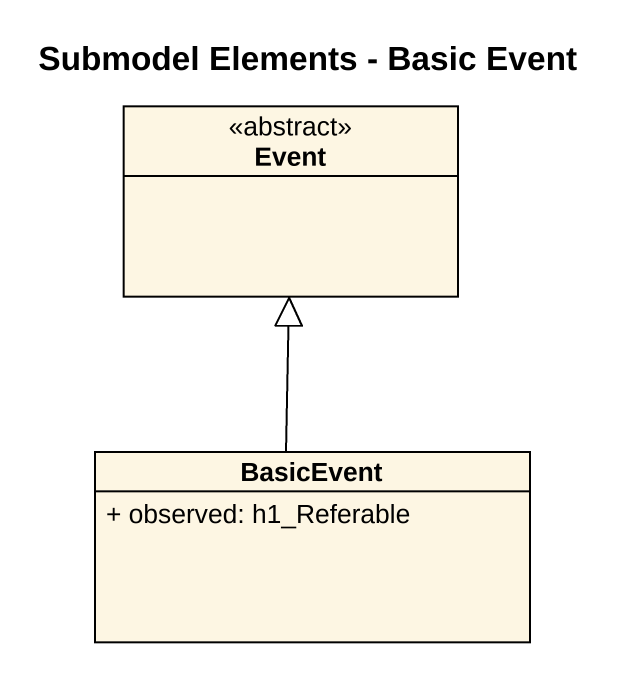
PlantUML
@startuml
title Submodel Elements - Basic Event
hide circle
hide empty members
skinparam classAttributeIconSize 0
class Event <<abstract>>
class BasicEvent {
  + observed: h1_Referable
}
BasicEvent -up-|> Event
@enduml
